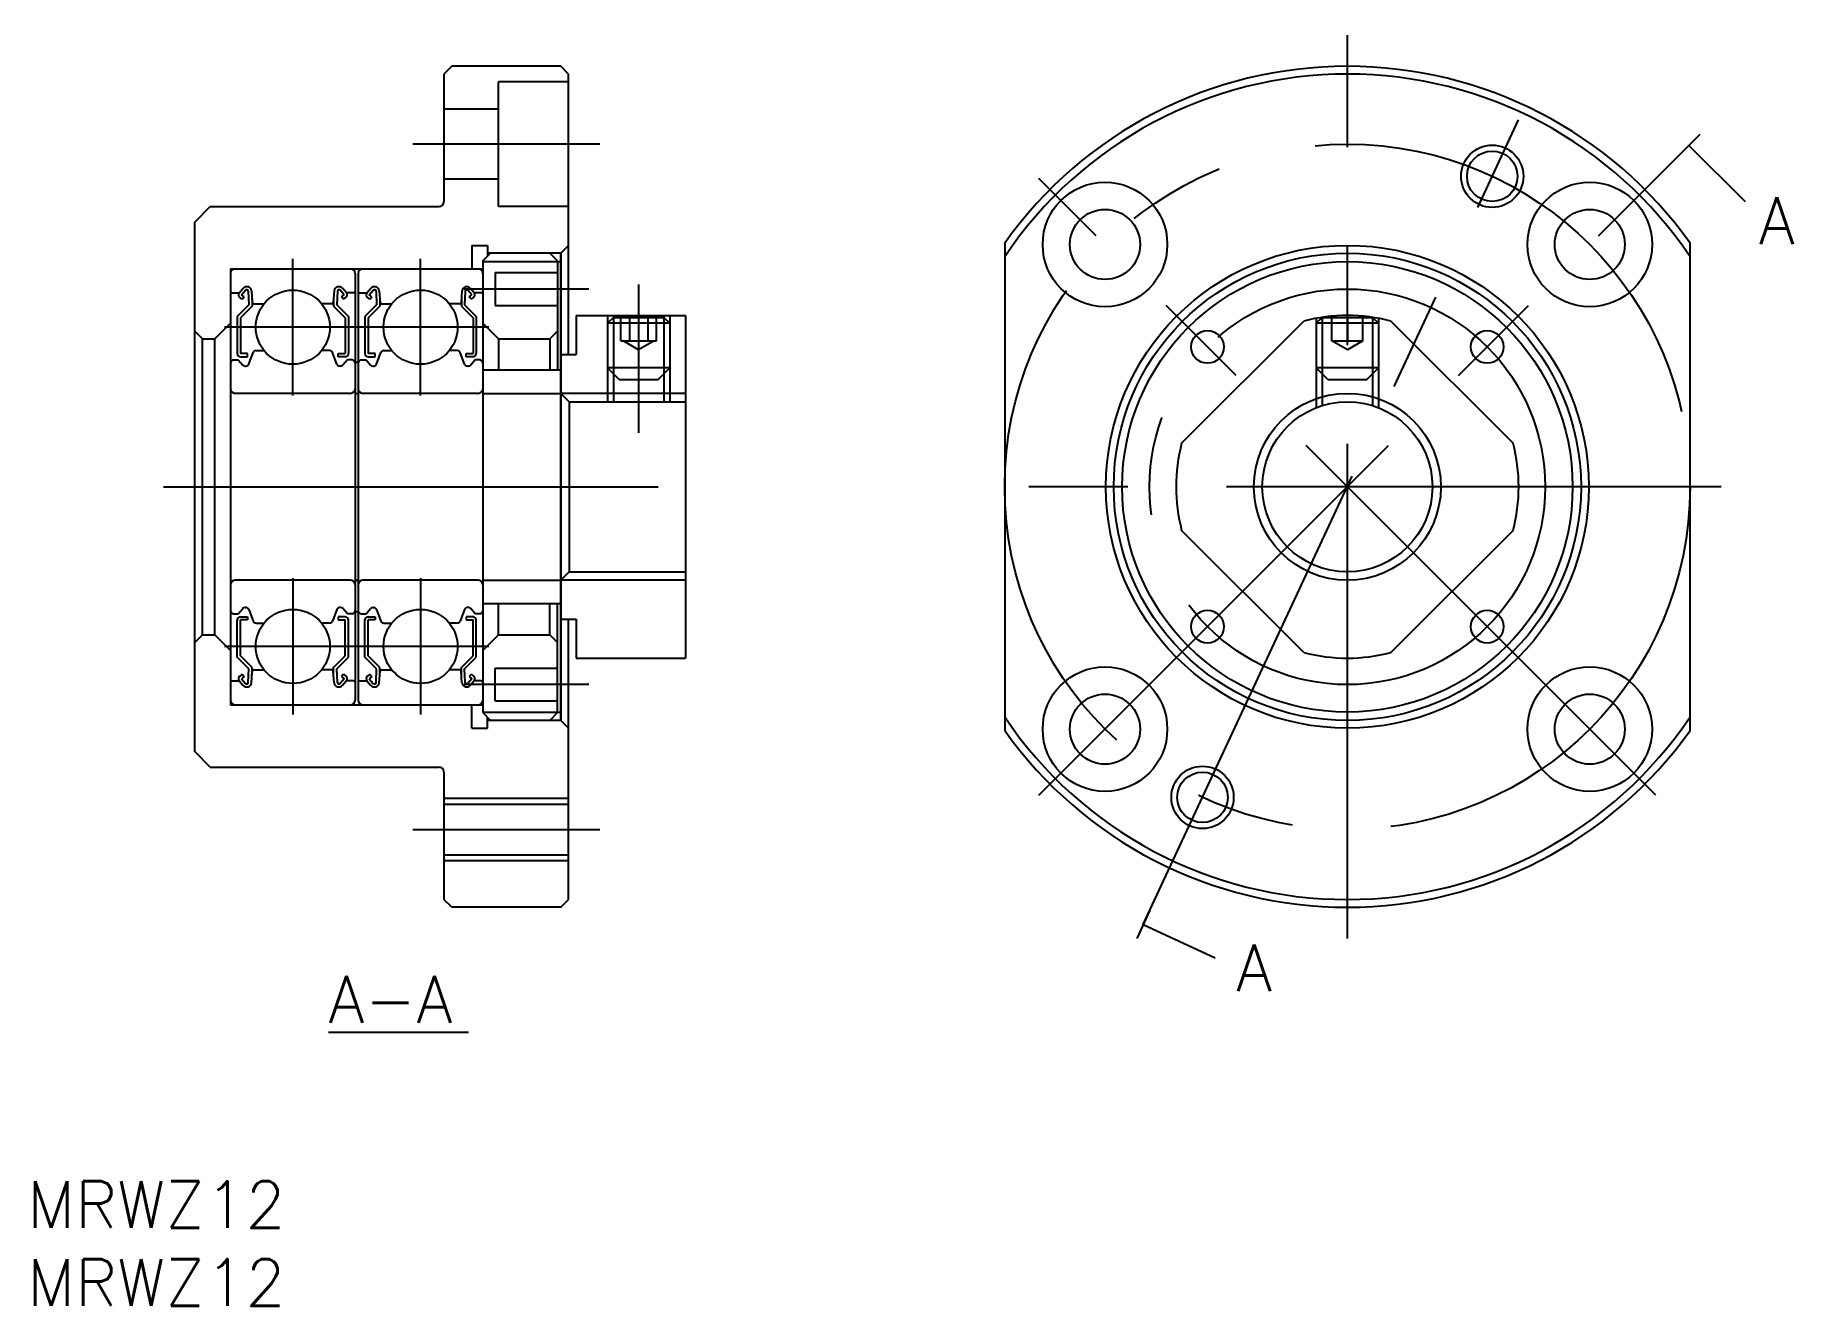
# Model space of a CAD drawing. Extents: x -84 to 29, y -53 to 29.
import ezdxf

# ---------------------------------------------------------------- set-up
doc = ezdxf.new("R2010")
doc.units = 0
doc.linetypes.add('CENTER', pattern=[50.8, 31.75, -6.35, 6.35, -6.35])
doc.linetypes.add('DASHED', pattern=[19.05, 12.7, -6.35])
doc.layers.get('0').update_dxf_attribs({"linetype": 'CONTINUOUS'})
doc.layers.add('CENTER', color=1, linetype='CENTER')
doc.styles.get("Standard").update_dxf_attribs({"font": 'txt.shx', "height": 3, "bigfont": 'bigfont.shx'})

# ---------------------------------------------------------------- blocks, each defined once
blk = doc.blocks.new('*U2')
at = {"color": 7, "linetype": 'CONTINUOUS'}
blk.add_line((-65.42, -35.01), (-56.42, -35.01), dxfattribs=at)
at = {"color": 137, "linetype": 'CONTINUOUS'}
blk.add_text('A-A', height=3, dxfattribs=at).set_placement((-65.42, -34.41))

msp = doc.modelspace()

# ---------------------------------------------------------------- linework, layer by layer
at = {"color": 7, "linetype": 'CONTINUOUS'}
for p, q in [((-57.5, 27), (-58, 26.5)), ((-58, 26.5), (-58, 18.3)), ((-50.5, 27), (-57.5, 27)), ((-54.5, 18), (-54.5, 26)), ((-50, 26), (-54.5, 26)), ((-50, 26.5), (-50.5, 27)), ((-50, 8.5), (-50, 26.5)), ((-54.5, 24.25), (-58, 24.25)), ((-54.5, 19.75), (-58, 19.75)), ((-74, 17), (-73, 18)), ((-74, -17), (-74, 17)), ((-73, 18), (-58.3, 18)), ((-50, 18), (-54.5, 18)), ((-56.2, 15.5), (-56.2, 14)), ((-56.2, 15.5), (-55.2, 15.5)), ((-55.5, 14.5), (-55, 15)), ((-55.2, 15.5), (-55.2, 14.8)), ((-51.2, 15), (-55, 15)), ((-50.7, 14.5), (-51.2, 15)), ((-50.5, 15), (-50, 15.5)), ((-50.5, 15), (-50.5, -15)), ((-50.5, -15), (-50.5, 15)), ((-22, 15.65), (-22, -15.65)), ((22, -15.65), (22, 15.65)), ((-71.7, 14), (-55.5, 14)), ((-71.7, 14), (-71.7, -14)), ((-63.7, 13.7), (-63.7, -13.7)), ((-63.5, 13.7), (-63.5, -13.7)), ((-55.5, 14.5), (-55.5, -14.5)), ((-54.7, 13.75), (-50.7, 13.75)), ((-54.7, 13.75), (-54.7, 11.65)), ((-50.7, 14.5), (-50.7, 7.5)), ((-50.7, 14.46), (-50.5, 14.46)), ((-71.6, 12.45), (-71.14, 12.45)), ((-71.14, 12.45), (-70.89, 12.75)), ((-70.99, 12.32), (-70.74, 12.62)), ((-70.56, 12.56), (-70.52, 11.68)), ((-70.36, 12.58), (-70.3, 11.84)), ((-65.04, 12.58), (-65.1, 11.84)), ((-64.84, 12.56), (-64.88, 11.68)), ((-64.41, 12.32), (-64.66, 12.62)), ((-64.26, 12.45), (-64.51, 12.75)), ((-63.8, 12.45), (-64.26, 12.45)), ((-63.4, 12.45), (-62.94, 12.45)), ((-62.94, 12.45), (-62.69, 12.75)), ((-62.79, 12.32), (-62.54, 12.62)), ((-62.36, 12.56), (-62.32, 11.68)), ((-62.16, 12.58), (-62.1, 11.84)), ((-56.84, 12.58), (-56.9, 11.84)), ((-56.64, 12.56), (-56.68, 11.68)), ((-56.21, 12.32), (-56.46, 12.62)), ((-56.06, 12.45), (-56.31, 12.75)), ((-55.6, 12.45), (-56.06, 12.45)), ((-70.52, 11.68), (-71.27, 10.93)), ((-70.96, 12.04), (-71.12, 12.17)), ((-70.32, 11.6), (-71.07, 10.85)), ((-70.83, 12.19), (-70.99, 12.32)), ((-70.96, 12.04), (-70.83, 12.19)), ((-70.32, 12.07), (-70.32, 11.6)), ((-70.2, 11.75), (-69.55, 11.75)), ((-65.2, 11.75), (-65.85, 11.75)), ((-65.08, 12.07), (-65.08, 11.6)), ((-65.08, 11.6), (-64.33, 10.85)), ((-64.88, 11.68), (-64.13, 10.93)), ((-64.57, 12.19), (-64.41, 12.32)), ((-64.44, 12.04), (-64.57, 12.19)), ((-64.44, 12.04), (-64.28, 12.17)), ((-62.32, 11.68), (-63.07, 10.93)), ((-62.76, 12.04), (-62.92, 12.17)), ((-62.12, 11.6), (-62.87, 10.85)), ((-62.63, 12.19), (-62.79, 12.32)), ((-62.76, 12.04), (-62.63, 12.19)), ((-62.12, 12.07), (-62.12, 11.6)), ((-62, 11.75), (-61.35, 11.75)), ((-57, 11.75), (-57.65, 11.75)), ((-56.88, 12.07), (-56.88, 11.6)), ((-56.88, 11.6), (-56.13, 10.85)), ((-56.68, 11.68), (-55.93, 10.93)), ((-56.37, 12.19), (-56.21, 12.32)), ((-56.24, 12.04), (-56.37, 12.19)), ((-56.24, 12.04), (-56.08, 12.17)), ((-54.7, 11.65), (-50.7, 11.65)), ((-72.7, 9.5), (-71.7, 10.5)), ((-71.27, 10.93), (-71.27, 8.55)), ((-71.07, 10.85), (-71.07, 8.55)), ((-64.33, 10.85), (-64.33, 8.55)), ((-64.13, 10.93), (-64.13, 8.55)), ((-63.07, 10.93), (-63.07, 8.55)), ((-62.87, 10.85), (-62.87, 8.55)), ((-56.13, 10.85), (-56.13, 8.55)), ((-55.93, 10.93), (-55.93, 8.55)), ((-54.5, 9.5), (-55.5, 10.5)), ((-49.5, 11), (-42.5, 11)), ((-49.5, 11), (-49.5, 8.5)), ((-47.12, 10.88), (-47.5, 10.5)), ((-43.5, 10.5), (-47.5, 10.5)), ((-47.5, 10.5), (-47.5, 7.63)), ((-47.12, 11), (-47.12, 10.88)), ((-47.12, 10.88), (-43.88, 10.88)), ((-43.88, 11), (-43.88, 10.88)), ((-43.88, 10.88), (-43.5, 10.5)), ((-43.5, 10.5), (-43.5, 7.63)), ((-42.5, 11), (-42.5, -11)), ((-10.64, 2.8), (-2.8, 10.64)), ((10.64, 2.8), (2.8, 10.64)), ((-73.5, 9.5), (-74, 10)), ((-73.5, -9.5), (-73.5, 9.5)), ((-73.5, 9.5), (-72.7, 9.5)), ((-72.7, -9.5), (-72.7, 9.5)), ((-54.5, 9.5), (-51.2, 9.5)), ((-54.5, 9.5), (-54.5, 7.5)), ((-51.2, 9.5), (-50.7, 10)), ((-51.2, 9.5), (-51.2, 7.5)), ((-71.5, 8.15), (-71.2, 8.15)), ((-71.2, 8.15), (-70.92, 7.82)), ((-70.62, 8.55), (-71.07, 8.55)), ((-71.07, 8.35), (-70.62, 8.35)), ((-70.62, 8.35), (-70.62, 8.55)), ((-70.52, 7.88), (-70.25, 8.62)), ((-70.06, 8.75), (-69.55, 8.75)), ((-65.34, 8.75), (-65.85, 8.75)), ((-64.88, 7.88), (-65.15, 8.62)), ((-64.78, 8.35), (-64.78, 8.55)), ((-64.78, 8.55), (-64.33, 8.55)), ((-64.33, 8.35), (-64.78, 8.35)), ((-64.2, 8.15), (-64.48, 7.82)), ((-63.9, 8.15), (-64.2, 8.15)), ((-63.7, 8), (-63.5, 8)), ((-63.3, 8.15), (-63, 8.15)), ((-63, 8.15), (-62.72, 7.82)), ((-62.42, 8.55), (-62.87, 8.55)), ((-62.87, 8.35), (-62.42, 8.35)), ((-62.42, 8.35), (-62.42, 8.55)), ((-62.32, 7.88), (-62.05, 8.62)), ((-61.86, 8.75), (-61.35, 8.75)), ((-57.14, 8.75), (-57.65, 8.75)), ((-56.68, 7.88), (-56.95, 8.62)), ((-56.58, 8.35), (-56.58, 8.55)), ((-56.58, 8.55), (-56.13, 8.55)), ((-56.13, 8.35), (-56.58, 8.35)), ((-56, 8.15), (-56.28, 7.82)), ((-55.7, 8.15), (-56, 8.15)), ((-50.5, 8.5), (-49.5, 8.5)), ((-70.77, 7.75), (-70.71, 7.75)), ((-64.63, 7.75), (-64.69, 7.75)), ((-62.57, 7.75), (-62.51, 7.75)), ((-56.43, 7.75), (-56.49, 7.75)), ((-55.5, 7.5), (-50.5, 7.5)), ((-43.5, 7.63), (-47.5, 7.63)), ((-46.75, 6.88), (-47.5, 7.63)), ((-47.12, 7.25), (-47.12, 5.46)), ((-46.75, 6.88), (-44.25, 6.88)), ((-44.25, 6.88), (-43.5, 7.63)), ((-43.88, 7.25), (-43.88, 5.46)), ((-64, 6), (-71.4, 6)), ((-63.7, 6), (-63.5, 6)), ((-55.8, 6), (-63.2, 6)), ((-55.5, 6), (-50.5, 6)), ((-50.5, 6), (-49.96, 5.46)), ((-49.96, 5.46), (-42.5, 5.46)), ((-49.96, 5.46), (-49.96, -5.46)), ((-2.8, -10.64), (-10.64, -2.8)), ((2.8, -10.64), (10.64, -2.8)), ((-50.5, -6), (-49.96, -5.46)), ((-49.96, -5.46), (-42.5, -5.46)), ((-64, -6), (-71.4, -6)), ((-63.7, -6), (-63.5, -6)), ((-55.8, -6), (-63.2, -6)), ((-55.5, -6), (-50.5, -6)), ((-71.2, -8.15), (-70.92, -7.82)), ((-70.77, -7.75), (-70.71, -7.75)), ((-70.52, -7.88), (-70.25, -8.62)), ((-64.88, -7.88), (-65.15, -8.62)), ((-64.63, -7.75), (-64.69, -7.75)), ((-64.2, -8.15), (-64.48, -7.82)), ((-63, -8.15), (-62.72, -7.82)), ((-62.57, -7.75), (-62.51, -7.75)), ((-62.32, -7.88), (-62.05, -8.62)), ((-56.68, -7.88), (-56.95, -8.62)), ((-56.43, -7.75), (-56.49, -7.75)), ((-56, -8.15), (-56.28, -7.82)), ((-55.5, -7.5), (-50.5, -7.5)), ((-54.5, -9.5), (-54.5, -7.5)), ((-51.2, -9.5), (-51.2, -7.5)), ((-50.7, -14.5), (-50.7, -7.5)), ((-71.5, -8.15), (-71.2, -8.15)), ((-71.27, -10.93), (-71.27, -8.55)), ((-71.07, -8.35), (-70.62, -8.35)), ((-70.62, -8.55), (-71.07, -8.55)), ((-71.07, -10.85), (-71.07, -8.55)), ((-70.62, -8.35), (-70.62, -8.55)), ((-70.06, -8.75), (-69.55, -8.75)), ((-65.34, -8.75), (-65.85, -8.75)), ((-64.78, -8.35), (-64.78, -8.55)), ((-64.33, -8.35), (-64.78, -8.35)), ((-64.78, -8.55), (-64.33, -8.55)), ((-64.33, -10.85), (-64.33, -8.55)), ((-63.9, -8.15), (-64.2, -8.15)), ((-64.13, -10.93), (-64.13, -8.55)), ((-63.7, -8), (-63.5, -8)), ((-63.3, -8.15), (-63, -8.15)), ((-63.07, -10.93), (-63.07, -8.55)), ((-62.87, -8.35), (-62.42, -8.35)), ((-62.42, -8.55), (-62.87, -8.55)), ((-62.87, -10.85), (-62.87, -8.55)), ((-62.42, -8.35), (-62.42, -8.55)), ((-61.86, -8.75), (-61.35, -8.75)), ((-57.14, -8.75), (-57.65, -8.75)), ((-56.58, -8.35), (-56.58, -8.55)), ((-56.13, -8.35), (-56.58, -8.35)), ((-56.58, -8.55), (-56.13, -8.55)), ((-56.13, -10.85), (-56.13, -8.55)), ((-55.7, -8.15), (-56, -8.15)), ((-55.93, -10.93), (-55.93, -8.55)), ((-50.5, -8.5), (-49.5, -8.5)), ((-50, -26.5), (-50, -8.5)), ((-49.5, -8.5), (-49.5, -11)), ((-73.5, -9.5), (-74, -10)), ((-73.5, -9.5), (-72.7, -9.5)), ((-72.7, -9.5), (-71.7, -10.5)), ((-54.5, -9.5), (-55.5, -10.5)), ((-54.5, -9.5), (-51.2, -9.5)), ((-51.2, -9.5), (-50.7, -10)), ((-70.52, -11.68), (-71.27, -10.93)), ((-70.32, -11.6), (-71.07, -10.85)), ((-65.08, -11.6), (-64.33, -10.85)), ((-64.88, -11.68), (-64.13, -10.93)), ((-62.32, -11.68), (-63.07, -10.93)), ((-62.12, -11.6), (-62.87, -10.85)), ((-56.88, -11.6), (-56.13, -10.85)), ((-56.68, -11.68), (-55.93, -10.93)), ((-49.5, -11), (-42.5, -11)), ((-70.96, -12.04), (-71.12, -12.17)), ((-70.83, -12.19), (-70.99, -12.32)), ((-70.99, -12.32), (-70.74, -12.62)), ((-70.96, -12.04), (-70.83, -12.19)), ((-70.56, -12.56), (-70.52, -11.68)), ((-70.36, -12.58), (-70.3, -11.84)), ((-70.32, -12.07), (-70.32, -11.6)), ((-70.2, -11.75), (-69.55, -11.75)), ((-65.2, -11.75), (-65.85, -11.75)), ((-65.04, -12.58), (-65.1, -11.84)), ((-65.08, -12.07), (-65.08, -11.6)), ((-64.84, -12.56), (-64.88, -11.68)), ((-64.41, -12.32), (-64.66, -12.62)), ((-64.44, -12.04), (-64.57, -12.19)), ((-64.57, -12.19), (-64.41, -12.32)), ((-64.44, -12.04), (-64.28, -12.17)), ((-62.76, -12.04), (-62.92, -12.17)), ((-62.63, -12.19), (-62.79, -12.32)), ((-62.79, -12.32), (-62.54, -12.62)), ((-62.76, -12.04), (-62.63, -12.19)), ((-62.36, -12.56), (-62.32, -11.68)), ((-62.16, -12.58), (-62.1, -11.84)), ((-62.12, -12.07), (-62.12, -11.6)), ((-62, -11.75), (-61.35, -11.75)), ((-57, -11.75), (-57.65, -11.75)), ((-56.84, -12.58), (-56.9, -11.84)), ((-56.88, -12.07), (-56.88, -11.6)), ((-56.64, -12.56), (-56.68, -11.68)), ((-56.21, -12.32), (-56.46, -12.62)), ((-56.24, -12.04), (-56.37, -12.19)), ((-56.37, -12.19), (-56.21, -12.32)), ((-56.24, -12.04), (-56.08, -12.17)), ((-54.7, -13.75), (-54.7, -11.65)), ((-54.7, -11.65), (-50.7, -11.65)), ((-71.6, -12.45), (-71.14, -12.45)), ((-71.14, -12.45), (-70.89, -12.75)), ((-64.26, -12.45), (-64.51, -12.75)), ((-63.8, -12.45), (-64.26, -12.45)), ((-63.4, -12.45), (-62.94, -12.45)), ((-62.94, -12.45), (-62.69, -12.75)), ((-56.06, -12.45), (-56.31, -12.75)), ((-55.6, -12.45), (-56.06, -12.45)), ((-71.7, -14), (-55.5, -14)), ((-56.2, -15.5), (-56.2, -14)), ((-55.5, -14.5), (-55, -15)), ((-54.7, -13.75), (-50.7, -13.75)), ((-50.7, -14.5), (-51.2, -15)), ((-50.7, -14.46), (-50.5, -14.46)), ((-56.2, -15.5), (-55.2, -15.5)), ((-55.2, -15.5), (-55.2, -14.8)), ((-51.2, -15), (-55, -15)), ((-50.5, -15), (-50, -15.5)), ((-73, -18), (-74, -17)), ((-73, -18), (-58.3, -18)), ((-58, -18.3), (-58, -26.5)), ((-58, -20.38), (-50, -20.38)), ((-58, -23.62), (-50, -23.62)), ((-57.5, -27), (-58, -26.5)), ((-50.5, -27), (-57.5, -27)), ((-50.5, -27), (-50, -26.5))]:
    msp.add_line(p, q, dxfattribs=at)
at = {"color": 3, "linetype": 'CONTINUOUS'}
for p, q in [((-55, 15), (-55.2, 15)), ((-50.5, 15), (-51.2, 15)), ((-55.5, 14.46), (-50.7, 14.46)), ((-47.5, 11), (-47.5, 10.5)), ((-47.12, 10.88), (-47.12, 7.25)), ((-43.88, 10.88), (-43.88, 7.25)), ((-43.5, 11), (-43.5, 10.5)), ((-47.5, 7.63), (-47.5, 5.46)), ((-43.5, 7.63), (-43.5, 5.46)), ((-42.5, 6), (-50.5, 6)), ((-42.5, -6), (-50.5, -6)), ((-55.5, -14.46), (-50.7, -14.46)), ((-55, -15), (-55.2, -15)), ((-50.5, -15), (-51.2, -15)), ((-58, -20), (-50, -20)), ((-58, -24), (-50, -24))]:
    msp.add_line(p, q, dxfattribs=at)
at = {"color": 3, "linetype": 'DASHED'}
for p, q in [((-46.65, 9.38), (-46.65, 10.88)), ((-46.08, 10.88), (-46.08, 9.38)), ((-44.92, 10.88), (-44.92, 9.38)), ((-44.35, 9.38), (-44.35, 10.88)), ((-1.62, 10.88), (-2, 10.5)), ((-2, 10.82), (-2, 5.08)), ((2, 10.5), (-2, 10.5)), ((-1.62, 10.88), (1.62, 10.88)), ((-1.62, 10.88), (-1.62, 5.21)), ((-1, 9.38), (-1, 10.88)), ((0, 10.88), (0, 9.38)), ((1, 9.38), (1, 10.88)), ((1.62, 10.88), (1.62, 5.21)), ((1.62, 10.88), (2, 10.5)), ((2, 10.82), (2, 5.08)), ((-46.65, 9.38), (-44.35, 9.38)), ((-45.5, 8.8), (-46.5, 9.38)), ((-44.5, 9.38), (-45.5, 8.8)), ((0, 8.8), (-1, 9.38)), ((-1, 9.38), (1, 9.38)), ((1, 9.38), (0, 8.8)), ((2, 7.63), (-2, 7.63)), ((-1.25, 6.88), (-2, 7.63)), ((-1.25, 6.88), (1.25, 6.88)), ((1.25, 6.88), (2, 7.63))]:
    msp.add_line(p, q, dxfattribs=at)
at = {"color": 7}
for points in [[(21.92, 21.92, 0), (25.53, 18.31, 0)], [(-13.1, -28.1, 0), (-8.48, -30.25, 0)]]:
    msp.add_polyline3d(points, dxfattribs=at)
at = {"color": 3, "linetype": 'CONTINUOUS'}
for centre, radius in [((9.3, 19.94), 2), ((0, 0), 15), ((0, 0), 6), ((-9.3, -19.94), 2)]:
    msp.add_circle(centre, radius, dxfattribs=at)
at = {"color": 7, "linetype": 'CONTINUOUS'}
for centre, radius in [((9.3, 19.94), 1.62), ((-15.56, 15.56), 4), ((15.56, 15.56), 4), ((-15.56, 15.56), 2.25), ((15.56, 15.56), 2.25), ((0, 0), 15.5), ((0, 0), 14.46), ((-67.7, 10.25), 2.38), ((-59.5, 10.25), 2.38), ((-8.98, 8.98), 1.05), ((8.98, 8.98), 1.05), ((0, 0), 5.46), ((-67.7, -10.25), 2.38), ((-59.5, -10.25), 2.38), ((-8.98, -8.98), 1.05), ((8.98, -8.98), 1.05), ((-15.56, -15.56), 4), ((15.56, -15.56), 4), ((-15.56, -15.56), 2.25), ((15.56, -15.56), 2.25), ((-9.3, -19.94), 1.62)]:
    msp.add_circle(centre, radius, dxfattribs=at)
for centre, radius, start, end in [((0, 0), 27, 35.4309, 144.5691), ((0, 0), 26.5, 33.8819, 146.1181), ((-58.3, 18.3), 0.3, 270, 360), ((-71.4, 13.7), 0.3, 90, 180), ((-64, 13.7), 0.3, 0, 90), ((-63.2, 13.7), 0.3, 90, 180), ((-55.8, 13.7), 0.3, 0, 90), ((-71.6, 12.55), 0.1, 180, 270), ((-70.99, 12.32), 0.2, 140.002, 230.0863), ((-70.66, 12.55), 0.3, 4.9968, 140.002), ((-70.66, 12.56), 0.1, 2.8198, 140.0022), ((-64.74, 12.55), 0.3, 39.998, 175.0032), ((-64.74, 12.56), 0.1, 39.9978, 177.1802), ((-64.41, 12.32), 0.2, 309.9137, 39.998), ((-63.8, 12.55), 0.1, 270, 0), ((-63.4, 12.55), 0.1, 180, 270), ((-62.79, 12.32), 0.2, 140.002, 230.0863), ((-62.46, 12.55), 0.3, 4.9968, 140.002), ((-62.46, 12.56), 0.1, 2.8198, 140.0022), ((-56.54, 12.55), 0.3, 39.998, 175.0032), ((-56.54, 12.56), 0.1, 39.9978, 177.1802), ((-56.21, 12.32), 0.2, 309.9137, 39.998), ((-55.6, 12.55), 0.1, 270, 0), ((-70.2, 11.85), 0.1, 184.9968, 270), ((-65.2, 11.85), 0.1, 270, 355.0032), ((-62, 11.85), 0.1, 184.9968, 270), ((-57, 11.85), 0.1, 270, 355.0032), ((0, 0), 11, 75.2726, 104.7274), ((-71.5, 7.95), 0.2, 90, 180), ((-71.07, 8.55), 0.2, 180, 270), ((-70.06, 8.55), 0.2, 90, 159.9916), ((-65.34, 8.55), 0.2, 20.0084, 90), ((-64.33, 8.55), 0.2, 270, 0), ((-63.9, 7.95), 0.2, 0, 90), ((-63.3, 7.95), 0.2, 90, 180), ((-62.87, 8.55), 0.2, 180, 270), ((-61.86, 8.55), 0.2, 90, 159.9916), ((-57.14, 8.55), 0.2, 20.0084, 90), ((-56.13, 8.55), 0.2, 270, 0), ((-55.7, 7.95), 0.2, 0, 90), ((-70.77, 7.95), 0.2, 219.9952, 270), ((-70.71, 7.95), 0.2, 270, 339.9916), ((-64.69, 7.95), 0.2, 200.0084, 270), ((-64.63, 7.95), 0.2, 270, 320.0048), ((-62.57, 7.95), 0.2, 219.9952, 270), ((-62.51, 7.95), 0.2, 270, 339.9916), ((-56.49, 7.95), 0.2, 200.0084, 270), ((-56.43, 7.95), 0.2, 270, 320.0048), ((-71.4, 6.3), 0.3, 180, 270), ((-64, 6.3), 0.3, 270, 0), ((-63.2, 6.3), 0.3, 180, 270), ((-55.8, 6.3), 0.3, 270, 0), ((0, 0), 11, 165.2726, 194.7274), ((0, 0), 11, 345.2726, 14.7274), ((-71.4, -6.3), 0.3, 90, 180), ((-64, -6.3), 0.3, 360, 90), ((-63.2, -6.3), 0.3, 90, 180), ((-55.8, -6.3), 0.3, 360, 90), ((-70.77, -7.95), 0.2, 90, 140.0048), ((-70.71, -7.95), 0.2, 20.0084, 90), ((-64.69, -7.95), 0.2, 90, 159.9916), ((-64.63, -7.95), 0.2, 39.9952, 90), ((-62.57, -7.95), 0.2, 90, 140.0048), ((-62.51, -7.95), 0.2, 20.0084, 90), ((-56.49, -7.95), 0.2, 90, 159.9916), ((-56.43, -7.95), 0.2, 39.9952, 90), ((-71.5, -7.95), 0.2, 180, 270), ((-71.07, -8.55), 0.2, 90, 180), ((-70.06, -8.55), 0.2, 200.0084, 270), ((-65.34, -8.55), 0.2, 270, 339.9916), ((-64.33, -8.55), 0.2, 0, 90), ((-63.9, -7.95), 0.2, 270, 0), ((-63.3, -7.95), 0.2, 180, 270), ((-62.87, -8.55), 0.2, 90, 180), ((-61.86, -8.55), 0.2, 200.0084, 270), ((-57.14, -8.55), 0.2, 270, 339.9916), ((-56.13, -8.55), 0.2, 0, 90), ((-55.7, -7.95), 0.2, 270, 0), ((0, 0), 11, 255.2726, 284.7274), ((-70.99, -12.32), 0.2, 129.9137, 219.998), ((-70.2, -11.85), 0.1, 90, 175.0032), ((-65.2, -11.85), 0.1, 4.9968, 90), ((-64.41, -12.32), 0.2, 320.002, 50.0863), ((-62.79, -12.32), 0.2, 129.9137, 219.998), ((-62, -11.85), 0.1, 90, 175.0032), ((-57, -11.85), 0.1, 4.9968, 90), ((-56.21, -12.32), 0.2, 320.002, 50.0863), ((-71.6, -12.55), 0.1, 90, 180), ((-70.66, -12.55), 0.3, 219.998, 355.0032), ((-70.66, -12.56), 0.1, 219.9978, 357.1802), ((-64.74, -12.55), 0.3, 184.9968, 320.002), ((-64.74, -12.56), 0.1, 182.8198, 320.0022), ((-63.8, -12.55), 0.1, 0, 90), ((-63.4, -12.55), 0.1, 90, 180), ((-62.46, -12.55), 0.3, 219.998, 355.0032), ((-62.46, -12.56), 0.1, 219.9978, 357.1802), ((-56.54, -12.55), 0.3, 184.9968, 320.002), ((-56.54, -12.56), 0.1, 182.8198, 320.0022), ((-55.6, -12.55), 0.1, 0, 90), ((-71.4, -13.7), 0.3, 180, 270), ((-64, -13.7), 0.3, 270, 360), ((-63.2, -13.7), 0.3, 180, 270), ((-55.8, -13.7), 0.3, 270, 360), ((0, 0), 26.5, 213.8819, 326.1181), ((0, 0), 27, 215.4309, 324.5691), ((-58.3, -18.3), 0.3, 0, 90)]:
    msp.add_arc(centre, radius, start, end, dxfattribs=at)
at = {"layer": 'CENTER', "color": 1, "linetype": 'CENTER'}
for p, q in [((0, -29), (0, 29)), ((-13.1, -28.1), (10.99, 23.56)), ((22.63, 22.63), (21.21, 21.21)), ((-48, 22), (-60, 22)), ((-19.8, -19.8), (21.92, 21.92)), ((19.8, -19.8), (-19.8, 19.8)), ((-67.7, 5.87), (-67.7, 14.63)), ((-59.5, 5.87), (-59.5, 14.63)), ((-48.7, 12.7), (-56.7, 12.7)), ((-45.5, 13), (-45.5, 3.46)), ((-55.12, 10.25), (-72.08, 10.25)), ((-76, 0), (-40.5, 0)), ((24, 0), (-24, 0)), ((-67.7, -5.87), (-67.7, -14.63)), ((-59.5, -5.87), (-59.5, -14.63)), ((-55.12, -10.25), (-72.08, -10.25)), ((-48.7, -12.7), (-56.7, -12.7)), ((-60, -22), (-48, -22)), ((-12.68, -27.19), (-13.52, -29))]:
    msp.add_line(p, q, dxfattribs=at)
for radius in [22, 12.7]:
    msp.add_circle((0, 0), radius, dxfattribs=at)

# ---------------------------------------------------------------- block references
at = {"color": 7, "linetype": 'CONTINUOUS'}
msp.add_blockref('*U2', (0, 0), dxfattribs=at)

# ---------------------------------------------------------------- texts
at = {"color": 137, "linetype": 'CONTINUOUS'}
for p in [(26.41, 15.59), (-7.14, -32.38)]:
    msp.add_text('A', height=3, dxfattribs=at).set_placement(p)
at = {"color": 7, "linetype": 'CONTINUOUS'}
for p in [(-84.76, -47.59), (-84.76, -52.59)]:
    msp.add_text('MRWZ12', height=3, dxfattribs=at).set_placement(p)

doc.saveas('drawing.dxf')
